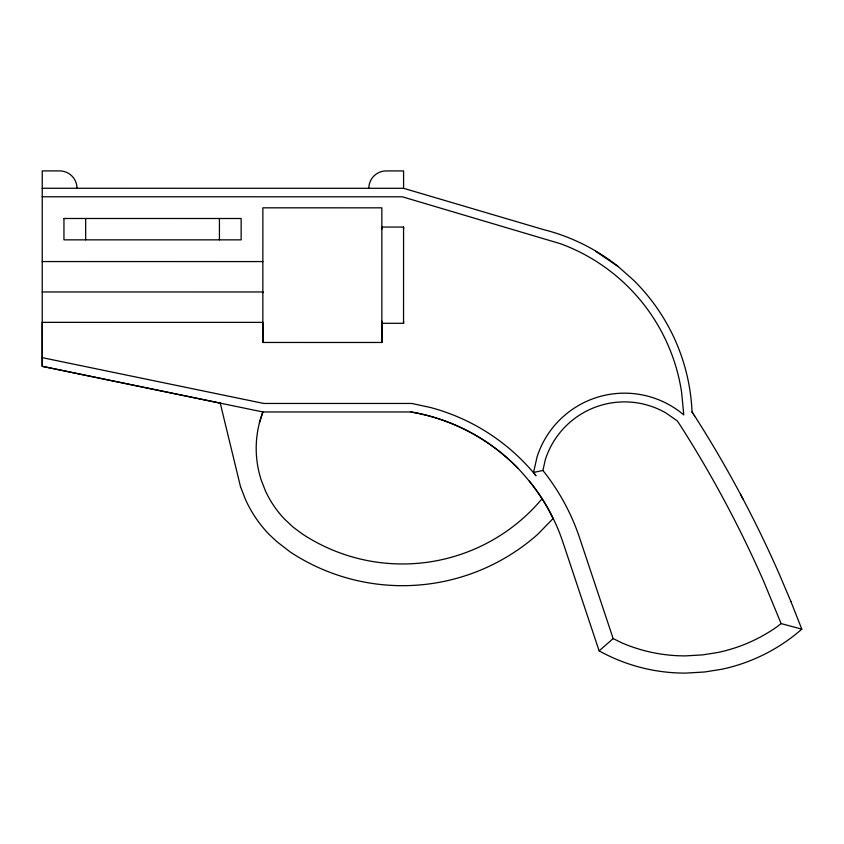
<?xml version="1.0" encoding="UTF-8"?>
<svg xmlns="http://www.w3.org/2000/svg" width="844" height="844" viewBox="0 0 844 844"><rect width="100%" height="100%" fill="white"/><g stroke="black" fill="none" stroke-linecap="round" stroke-linejoin="round"><path stroke-width="1.27" d="M85.666 239.844L85.666 218.49M219.429 239.854L219.429 218.501M262.853 342.464L262.864 207.824L381.857 207.835L381.847 342.474L262.853 342.464L262.853 322.376L42.2 322.355L42.221 366.328L262.864 411.956L410.944 411.967A194.563 194.563 0 0 1 517.762 468.051C531.899 483.042 544.285 499.859 553.052 518.564L538.018 534.052A203.784 203.784 0 0 1 290.378 552.092L276.79 541.595L268.909 534.231A124.226 124.226 0 0 1 245.52 499.616L240.477 486.566M381.857 321.216L381.815 342.432L381.847 327.272M381.836 323.305L403.548 323.305L403.569 227.057L381.857 227.057L381.857 229.093M790.923 601.561L779.339 574.247A1162.019 1162.019 0 0 0 695.604 417.421L692.038 411.988A196.599 196.599 0 0 0 633.907 280.524L618.209 266.567A196.599 196.599 0 0 0 543.42 229.568L403.58 188.296L403.58 170.921L386.204 170.921A17.376 17.376 0 0 0 368.828 188.296M403.548 323.305L403.569 321.226M42.2 357.645L263.718 403.453L411.851 403.464L430.24 407.441A203.077 203.077 0 0 1 536.014 475.773L533.556 472.45L537.048 456.942A91.817 91.817 0 0 1 683.777 414.889L681.614 392.333A188.085 188.085 0 0 0 560.553 243.747L402.345 196.8L42.211 196.779M781.122 623.579L777.63 626.343A159.79 159.79 0 0 1 718.202 652.412L702.788 654.87L685.718 655.883A159.79 159.79 0 0 1 622.134 642.98L613.155 638.581L579.132 536.467C570.966 512.582 558.665 490.206 542.903 470.477L545.351 459.6A83.102 83.102 0 0 1 666.032 413.022L677.426 421.04L681.108 426.663A1144.833 1144.833 0 0 1 763.598 581.168L781.122 623.579L801.8 629.149L790.923 601.561M259.403 422.949L262.895 411.946A102.483 102.483 0 0 0 261.165 479.877L265.332 490.638A102.483 102.483 0 0 0 284.628 519.197L293.058 527.078L302.321 533.957A182.072 182.072 0 0 0 542.017 498.836M529.399 481.143A194.563 194.563 0 0 1 562.937 542.27L599.124 650.851L613.155 638.581M533.556 472.45L542.903 470.477M42.211 188.265L403.58 188.296M42.211 261.556L262.864 261.577M42.211 291.961L262.853 291.971M220.822 403.253L42.221 366.328L42.242 170.899L59.607 170.899A17.376 17.376 0 0 1 76.983 188.275M595.642 251.28L618.209 266.567M692.048 411.988L693.019 413.476M694.253 415.364L694.623 415.923M740.473 494.236L742.868 498.857M240.477 486.566L220.242 403.147M403.569 227.057L403.58 229.093M262.853 292.087L262.853 292.657M801.8 629.149A177.008 177.008 0 0 1 721.768 669.26L704.656 671.982L685.834 673.101A177.008 177.008 0 0 1 599.124 650.851M410.944 411.967A194.521 194.521 0 0 1 517.752 468.061M63.954 218.49L63.954 239.844L241.141 239.854L241.152 218.501L63.954 218.49"/></g></svg>
